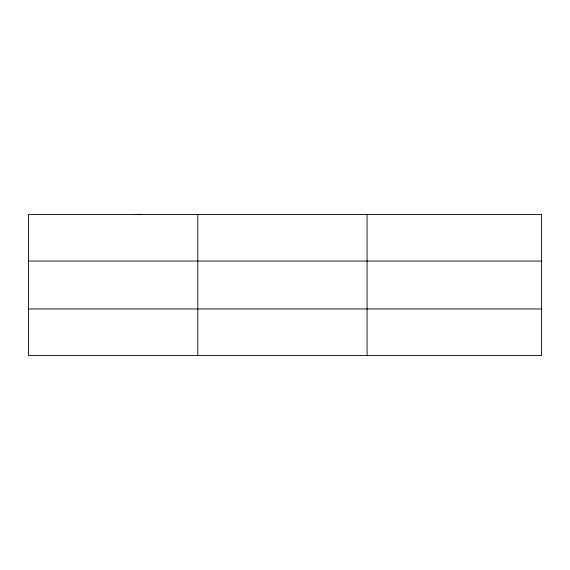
<?xml version="1.0" encoding="UTF-8"?>
<svg xmlns="http://www.w3.org/2000/svg" width="570" height="570" viewBox="0 0 570 570"><rect width="100%" height="100%" fill="white"/><g stroke="black" fill="none" stroke-linecap="round" stroke-linejoin="round"><path stroke-width="0.85" d="M197.79 214.505L197.79 355.495M367.08 214.505L367.08 355.495M135.717 214.505L141.36 214.505M28.5 261.031L541.5 261.031M28.5 308.969L541.5 308.969M541.5 214.505L541.5 355.495L28.5 355.495L28.5 214.505L541.5 214.505"/></g></svg>
